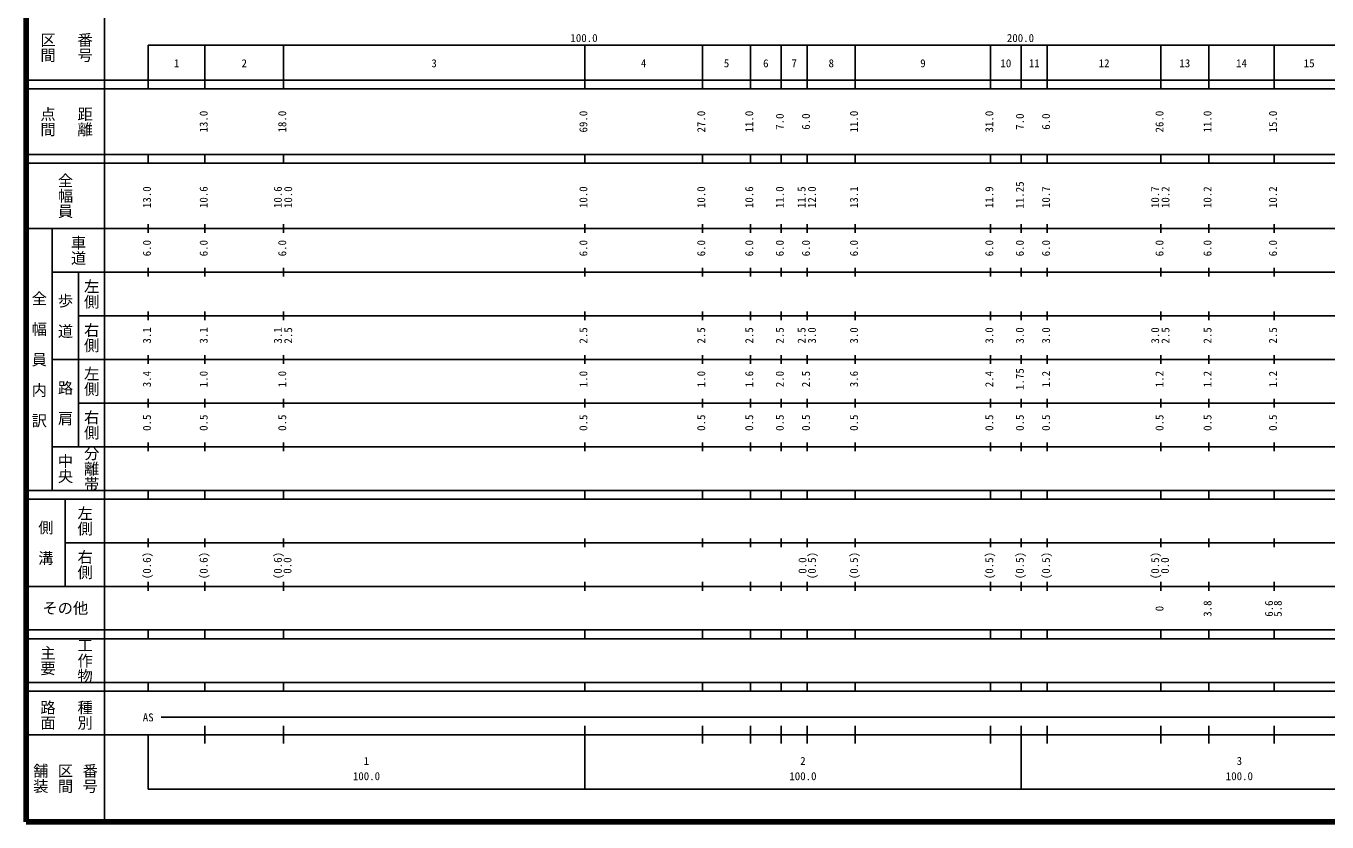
# Model space of a CAD drawing. Units: millimetres on the paper, enlarged 1000 times. Extents: x 40000 to 680000, y 20000 to 380000.
# Drawn here: x 40000 to 338072, y 20000 to 202409 of the extents above; entities that cross this region are included whole.
import ezdxf
from ezdxf.enums import TextEntityAlignment as Align

# ---------------------------------------------------------------- set-up
doc = ezdxf.new("R2010")
doc.units = ezdxf.units.MM
doc.header["$LTSCALE"] = 1000
doc.layers.add('M-TTL', color=2, linetype='Continuous', lineweight=140)
doc.layers.add('M-TTL-BAND', color=7, linetype='Continuous', lineweight=25)
doc.styles.add('@ＭＳ ゴシック', font='')
doc.styles.add('ＭＳ ゴシック', font='')
doc.styles.get('@ＭＳ ゴシック').set_extended_font_data('@MS Gothic')
doc.styles.get('ＭＳ ゴシック').set_extended_font_data('MS Gothic')

msp = doc.modelspace()

# ---------------------------------------------------------------- linework, layer by layer
at = {"layer": 'M-TTL'}
for p, q in [((40000, 380000), (40000, 20000)), ((40000, 20000), (680000, 20000))]:
    msp.add_line(p, q, dxfattribs=at)
at = {"layer": 'M-TTL-BAND'}
for p, q in [((58000, 370000), (58000, 20000)), ((68000, 198000), (579000, 198000)), ((68000, 198000), (68000, 188000)), ((81000, 188000), (81000, 198000)), ((99000, 188000), (99000, 198000)), ((168000, 188000), (168000, 198000)), ((195000, 188000), (195000, 198000)), ((206000, 188000), (206000, 198000)), ((213000, 188000), (213000, 198000)), ((219000, 188000), (219000, 198000)), ((230000, 188000), (230000, 198000)), ((261000, 188000), (261000, 198000)), ((268000, 188000), (268000, 198000)), ((274000, 188000), (274000, 198000)), ((300000, 188000), (300000, 198000)), ((311000, 188000), (311000, 198000)), ((326000, 188000), (326000, 198000)), ((40000, 190000), (579000, 190000)), ((40000, 188000), (579000, 188000)), ((40000, 173000), (579000, 173000)), ((68000, 171000), (68000, 173000)), ((81000, 171000), (81000, 173000)), ((99000, 171000), (99000, 173000)), ((168000, 171000), (168000, 173000)), ((195000, 171000), (195000, 173000)), ((206000, 171000), (206000, 173000)), ((213000, 171000), (213000, 173000)), ((219000, 171000), (219000, 173000)), ((230000, 171000), (230000, 173000)), ((261000, 171000), (261000, 173000)), ((268000, 171000), (268000, 173000)), ((274000, 171000), (274000, 173000)), ((300000, 171000), (300000, 173000)), ((311000, 171000), (311000, 173000)), ((326000, 171000), (326000, 173000)), ((40000, 171000), (579000, 171000)), ((40000, 156000), (579000, 156000)), ((46000, 96000), (46000, 156000)), ((68000, 155000), (68000, 157000)), ((81000, 155000), (81000, 157000)), ((99000, 155000), (99000, 157000)), ((168000, 155000), (168000, 157000)), ((195000, 155000), (195000, 157000)), ((206000, 155000), (206000, 157000)), ((213000, 155000), (213000, 157000)), ((219000, 155000), (219000, 157000)), ((230000, 155000), (230000, 157000)), ((261000, 155000), (261000, 157000)), ((268000, 155000), (268000, 157000)), ((274000, 155000), (274000, 157000)), ((300000, 155000), (300000, 157000)), ((311000, 155000), (311000, 157000)), ((326000, 155000), (326000, 157000)), ((68000, 145000), (68000, 147000)), ((81000, 145000), (81000, 147000)), ((99000, 145000), (99000, 147000)), ((168000, 145000), (168000, 147000)), ((195000, 145000), (195000, 147000)), ((206000, 145000), (206000, 147000)), ((213000, 145000), (213000, 147000)), ((219000, 145000), (219000, 147000)), ((230000, 145000), (230000, 147000)), ((261000, 145000), (261000, 147000)), ((268000, 145000), (268000, 147000)), ((274000, 145000), (274000, 147000)), ((300000, 145000), (300000, 147000)), ((311000, 145000), (311000, 147000)), ((326000, 145000), (326000, 147000)), ((46000, 146000), (579000, 146000)), ((52000, 146000), (52000, 106000)), ((52000, 136000), (579000, 136000)), ((68000, 135000), (68000, 137000)), ((81000, 135000), (81000, 137000)), ((99000, 135000), (99000, 137000)), ((168000, 135000), (168000, 137000)), ((195000, 135000), (195000, 137000)), ((206000, 135000), (206000, 137000)), ((213000, 135000), (213000, 137000)), ((219000, 135000), (219000, 137000)), ((230000, 135000), (230000, 137000)), ((261000, 135000), (261000, 137000)), ((268000, 135000), (268000, 137000)), ((274000, 135000), (274000, 137000)), ((300000, 135000), (300000, 137000)), ((311000, 135000), (311000, 137000)), ((326000, 135000), (326000, 137000)), ((46000, 126000), (579000, 126000)), ((68000, 125000), (68000, 127000)), ((81000, 125000), (81000, 127000)), ((99000, 125000), (99000, 127000)), ((168000, 125000), (168000, 127000)), ((195000, 125000), (195000, 127000)), ((206000, 125000), (206000, 127000)), ((213000, 125000), (213000, 127000)), ((219000, 125000), (219000, 127000)), ((230000, 125000), (230000, 127000)), ((261000, 125000), (261000, 127000)), ((268000, 125000), (268000, 127000)), ((274000, 125000), (274000, 127000)), ((300000, 125000), (300000, 127000)), ((311000, 125000), (311000, 127000)), ((326000, 125000), (326000, 127000)), ((68000, 115000), (68000, 117000)), ((81000, 115000), (81000, 117000)), ((99000, 115000), (99000, 117000)), ((168000, 115000), (168000, 117000)), ((195000, 115000), (195000, 117000)), ((206000, 115000), (206000, 117000)), ((213000, 115000), (213000, 117000)), ((219000, 115000), (219000, 117000)), ((230000, 115000), (230000, 117000)), ((261000, 115000), (261000, 117000)), ((268000, 115000), (268000, 117000)), ((274000, 115000), (274000, 117000)), ((300000, 115000), (300000, 117000)), ((311000, 115000), (311000, 117000)), ((326000, 115000), (326000, 117000)), ((52000, 116000), (579000, 116000)), ((46000, 106000), (579000, 106000)), ((68000, 105000), (68000, 107000)), ((81000, 105000), (81000, 107000)), ((99000, 105000), (99000, 107000)), ((168000, 105000), (168000, 107000)), ((195000, 105000), (195000, 107000)), ((206000, 105000), (206000, 107000)), ((213000, 105000), (213000, 107000)), ((219000, 105000), (219000, 107000)), ((230000, 105000), (230000, 107000)), ((261000, 105000), (261000, 107000)), ((268000, 105000), (268000, 107000)), ((274000, 105000), (274000, 107000)), ((300000, 105000), (300000, 107000)), ((311000, 105000), (311000, 107000)), ((326000, 105000), (326000, 107000)), ((40000, 96000), (579000, 96000)), ((68000, 94000), (68000, 96000)), ((81000, 94000), (81000, 96000)), ((99000, 94000), (99000, 96000)), ((168000, 94000), (168000, 96000)), ((195000, 94000), (195000, 96000)), ((206000, 94000), (206000, 96000)), ((213000, 94000), (213000, 96000)), ((219000, 94000), (219000, 96000)), ((230000, 94000), (230000, 96000)), ((261000, 94000), (261000, 96000)), ((268000, 94000), (268000, 96000)), ((274000, 94000), (274000, 96000)), ((300000, 94000), (300000, 96000)), ((311000, 94000), (311000, 96000)), ((326000, 94000), (326000, 96000)), ((40000, 94000), (579000, 94000)), ((49000, 94000), (49000, 74000)), ((49000, 84000), (579000, 84000)), ((68000, 83000), (68000, 85000)), ((81000, 83000), (81000, 85000)), ((99000, 83000), (99000, 85000)), ((168000, 83000), (168000, 85000)), ((195000, 83000), (195000, 85000)), ((206000, 83000), (206000, 85000)), ((213000, 83000), (213000, 85000)), ((219000, 83000), (219000, 85000)), ((230000, 83000), (230000, 85000)), ((261000, 83000), (261000, 85000)), ((268000, 83000), (268000, 85000)), ((274000, 83000), (274000, 85000)), ((300000, 83000), (300000, 85000)), ((311000, 83000), (311000, 85000)), ((326000, 83000), (326000, 85000)), ((68000, 73000), (68000, 75000)), ((81000, 73000), (81000, 75000)), ((99000, 73000), (99000, 75000)), ((168000, 73000), (168000, 75000)), ((195000, 73000), (195000, 75000)), ((206000, 73000), (206000, 75000)), ((213000, 73000), (213000, 75000)), ((219000, 73000), (219000, 75000)), ((230000, 73000), (230000, 75000)), ((261000, 73000), (261000, 75000)), ((268000, 73000), (268000, 75000)), ((274000, 73000), (274000, 75000)), ((300000, 73000), (300000, 75000)), ((311000, 73000), (311000, 75000)), ((326000, 73000), (326000, 75000)), ((40000, 74000), (579000, 74000)), ((40000, 64000), (579000, 64000)), ((68000, 62000), (68000, 64000)), ((81000, 62000), (81000, 64000)), ((99000, 62000), (99000, 64000)), ((168000, 62000), (168000, 64000)), ((195000, 62000), (195000, 64000)), ((206000, 62000), (206000, 64000)), ((213000, 62000), (213000, 64000)), ((219000, 62000), (219000, 64000)), ((230000, 62000), (230000, 64000)), ((261000, 62000), (261000, 64000)), ((268000, 62000), (268000, 64000)), ((274000, 62000), (274000, 64000)), ((300000, 62000), (300000, 64000)), ((311000, 62000), (311000, 64000)), ((326000, 62000), (326000, 64000)), ((40000, 62000), (579000, 62000)), ((40000, 52000), (579000, 52000)), ((68000, 50000), (68000, 52000)), ((81000, 50000), (81000, 52000)), ((99000, 50000), (99000, 52000)), ((168000, 50000), (168000, 52000)), ((195000, 50000), (195000, 52000)), ((206000, 50000), (206000, 52000)), ((213000, 50000), (213000, 52000)), ((219000, 50000), (219000, 52000)), ((230000, 50000), (230000, 52000)), ((261000, 50000), (261000, 52000)), ((268000, 50000), (268000, 52000)), ((274000, 50000), (274000, 52000)), ((300000, 50000), (300000, 52000)), ((311000, 50000), (311000, 52000)), ((326000, 50000), (326000, 52000)), ((40000, 50000), (579000, 50000)), ((71000, 44000), (465000, 44000)), ((81000, 38000), (81000, 42000)), ((99000, 38000), (99000, 42000)), ((168000, 27500), (168000, 42000)), ((195000, 38000), (195000, 42000)), ((206000, 38000), (206000, 42000)), ((213000, 38000), (213000, 42000)), ((219000, 38000), (219000, 42000)), ((230000, 38000), (230000, 42000)), ((261000, 38000), (261000, 42000)), ((268000, 27500), (268000, 42000)), ((274000, 38000), (274000, 42000)), ((300000, 38000), (300000, 42000)), ((311000, 38000), (311000, 42000)), ((326000, 38000), (326000, 42000)), ((40000, 40000), (579000, 40000)), ((68000, 40000), (68000, 27500)), ((68000, 27500), (579000, 27500))]:
    msp.add_line(p, q, dxfattribs=at)

# ---------------------------------------------------------------- texts
at = {"layer": 'M-TTL-BAND', "style": '@ＭＳ ゴシック'}
for s, p in [('区間', (45000, 197500)), ('番号', (53500, 197500)), ('点間', (45000, 180500)), ('距離', (53500, 180500)), ('全幅員', (49000, 163500)), ('車道', (52000, 151000)), ('左側', (55000, 141000)), ('全\u3000幅\u3000員\u3000内\u3000訳', (43000, 126000)), ('歩\u3000道', (49000, 136000)), ('右側', (55000, 131000)), ('左側', (55000, 121000)), ('路\u3000肩', (49000, 116000)), ('右側', (55000, 111000)), ('中央', (49000, 101000)), ('分離帯', (55000, 101000)), ('左側', (53500, 89000)), ('側\u3000溝', (44500, 84000)), ('右側', (53500, 79000)), ('主要', (45000, 57000)), ('工作物', (53500, 57000)), ('路面', (45000, 44500)), ('種別', (53500, 44500)), ('舗装', (43333, 30000)), ('区間', (49000, 30000)), ('番号', (54667, 30000))]:
    msp.add_text(s, height=2566, rotation=270, dxfattribs=at).set_placement(p, align=Align.MIDDLE_CENTER)
at = {"layer": 'M-TTL-BAND', "style": 'ＭＳ ゴシック'}
for s, p in [('100.0', (167844, 198195)), ('200.0', (267844, 198195)), ('1', (74500, 192405)), ('2', (90000, 192405)), ('3', (133500, 192405)), ('4', (181500, 192405)), ('5', (200500, 192405)), ('6', (209500, 192405)), ('7', (216000, 192405)), ('8', (224500, 192405)), ('9', (245500, 192405)), ('10', (264500, 192405)), ('11', (271000, 192405)), ('12', (287000, 192405)), ('13', (305500, 192405)), ('14', (318500, 192405)), ('15', (334000, 192405)), ('AS', (68000, 42500)), ('1', (118000, 32523)), ('2', (218000, 32523)), ('3', (318000, 32523)), ('100.0', (118000, 29033)), ('100.0', (218000, 29033)), ('100.0', (318000, 29033))]:
    msp.add_text(s, height=1833, dxfattribs=at).set_placement(p, align=Align.BOTTOM_CENTER)
for s, p in [('13.0', (82158, 180500)), ('18.0', (100158, 180500)), ('69.0', (169158, 180500)), ('27.0', (196158, 180500)), ('11.0', (207158, 180500)), ('7.0', (214158, 180500)), ('6.0', (220158, 180500)), ('11.0', (231158, 180500)), ('31.0', (262158, 180500)), ('7.0', (269158, 180500)), ('6.0', (275158, 180500)), ('26.0', (301158, 180500)), ('11.0', (312158, 180500)), ('15.0', (327158, 180500)), ('13.0', (69158, 163174)), ('10.6', (82158, 163174)), ('10.6', (99158, 163174)), ('10.0', (101528, 163174)), ('10.0', (169158, 163174)), ('10.0', (196158, 163174)), ('10.6', (207158, 163174)), ('11.0', (214158, 163174)), ('11.5', (219158, 163174)), ('12.0', (221528, 163174)), ('13.1', (231158, 163174)), ('11.9', (262158, 163174)), ('11.25', (269158, 163689)), ('10.7', (275158, 163174)), ('10.7', (300158, 163174)), ('10.2', (302528, 163174)), ('10.2', (312158, 163174)), ('10.2', (327158, 163174)), ('6.0', (69158, 151500)), ('6.0', (82158, 151500)), ('6.0', (100158, 151500)), ('6.0', (169158, 151500)), ('6.0', (196158, 151500)), ('6.0', (207158, 151500)), ('6.0', (214158, 151500)), ('6.0', (220158, 151500)), ('6.0', (231158, 151500)), ('6.0', (262158, 151500)), ('6.0', (269158, 151500)), ('6.0', (275158, 151500)), ('6.0', (301158, 151500)), ('6.0', (312158, 151500)), ('6.0', (327158, 151500)), ('3.1', (69158, 131500)), ('3.1', (82158, 131500)), ('3.1', (99158, 131500)), ('2.5', (101528, 131500)), ('2.5', (169158, 131500)), ('2.5', (196158, 131500)), ('2.5', (207158, 131500)), ('2.5', (214158, 131500)), ('2.5', (219158, 131500)), ('3.0', (221528, 131500)), ('3.0', (231158, 131500)), ('3.0', (262158, 131500)), ('3.0', (269158, 131500)), ('3.0', (275158, 131500)), ('3.0', (300158, 131500)), ('2.5', (302528, 131500)), ('2.5', (312158, 131500)), ('2.5', (327158, 131500)), ('3.4', (69158, 121500)), ('1.0', (82158, 121500)), ('1.0', (100158, 121500)), ('1.0', (169158, 121500)), ('1.0', (196158, 121500)), ('1.6', (207158, 121500)), ('2.0', (214158, 121500)), ('2.5', (220158, 121500)), ('3.6', (231158, 121500)), ('2.4', (262158, 121500)), ('1.75', (269158, 121500)), ('1.2', (275158, 121500)), ('1.2', (301158, 121500)), ('1.2', (312158, 121500)), ('1.2', (327158, 121500)), ('0.5', (69158, 111500)), ('0.5', (82158, 111500)), ('0.5', (100158, 111500)), ('0.5', (169158, 111500)), ('0.5', (196158, 111500)), ('0.5', (207158, 111500)), ('0.5', (214158, 111500)), ('0.5', (220158, 111500)), ('0.5', (231158, 111500)), ('0.5', (262158, 111500)), ('0.5', (269158, 111500)), ('0.5', (275158, 111500)), ('0.5', (301158, 111500)), ('0.5', (312158, 111500)), ('0.5', (327158, 111500)), ('(0.6)', (69158, 78764)), ('(0.6)', (82158, 78764)), ('(0.6)', (99158, 78764)), ('0.0', (101361, 78764)), ('0.0', (219358, 78764)), ('(0.5)', (221528, 78764)), ('(0.5)', (231158, 78764)), ('(0.5)', (262158, 78764)), ('(0.5)', (269158, 78764)), ('(0.5)', (275158, 78764)), ('(0.5)', (300158, 78764)), ('0.0', (302413, 78764)), ('0', (301158, 68898)), ('3.8', (312158, 68898)), ('6.6', (326246, 68898)), ('5.8', (328256, 68898))]:
    msp.add_text(s, height=1833, rotation=90, dxfattribs=at).set_placement(p, align=Align.BOTTOM_CENTER)
msp.add_text('その他', height=2566, dxfattribs=at).set_placement((49000, 69000), align=Align.MIDDLE_CENTER)

doc.saveas('drawing.dxf')
